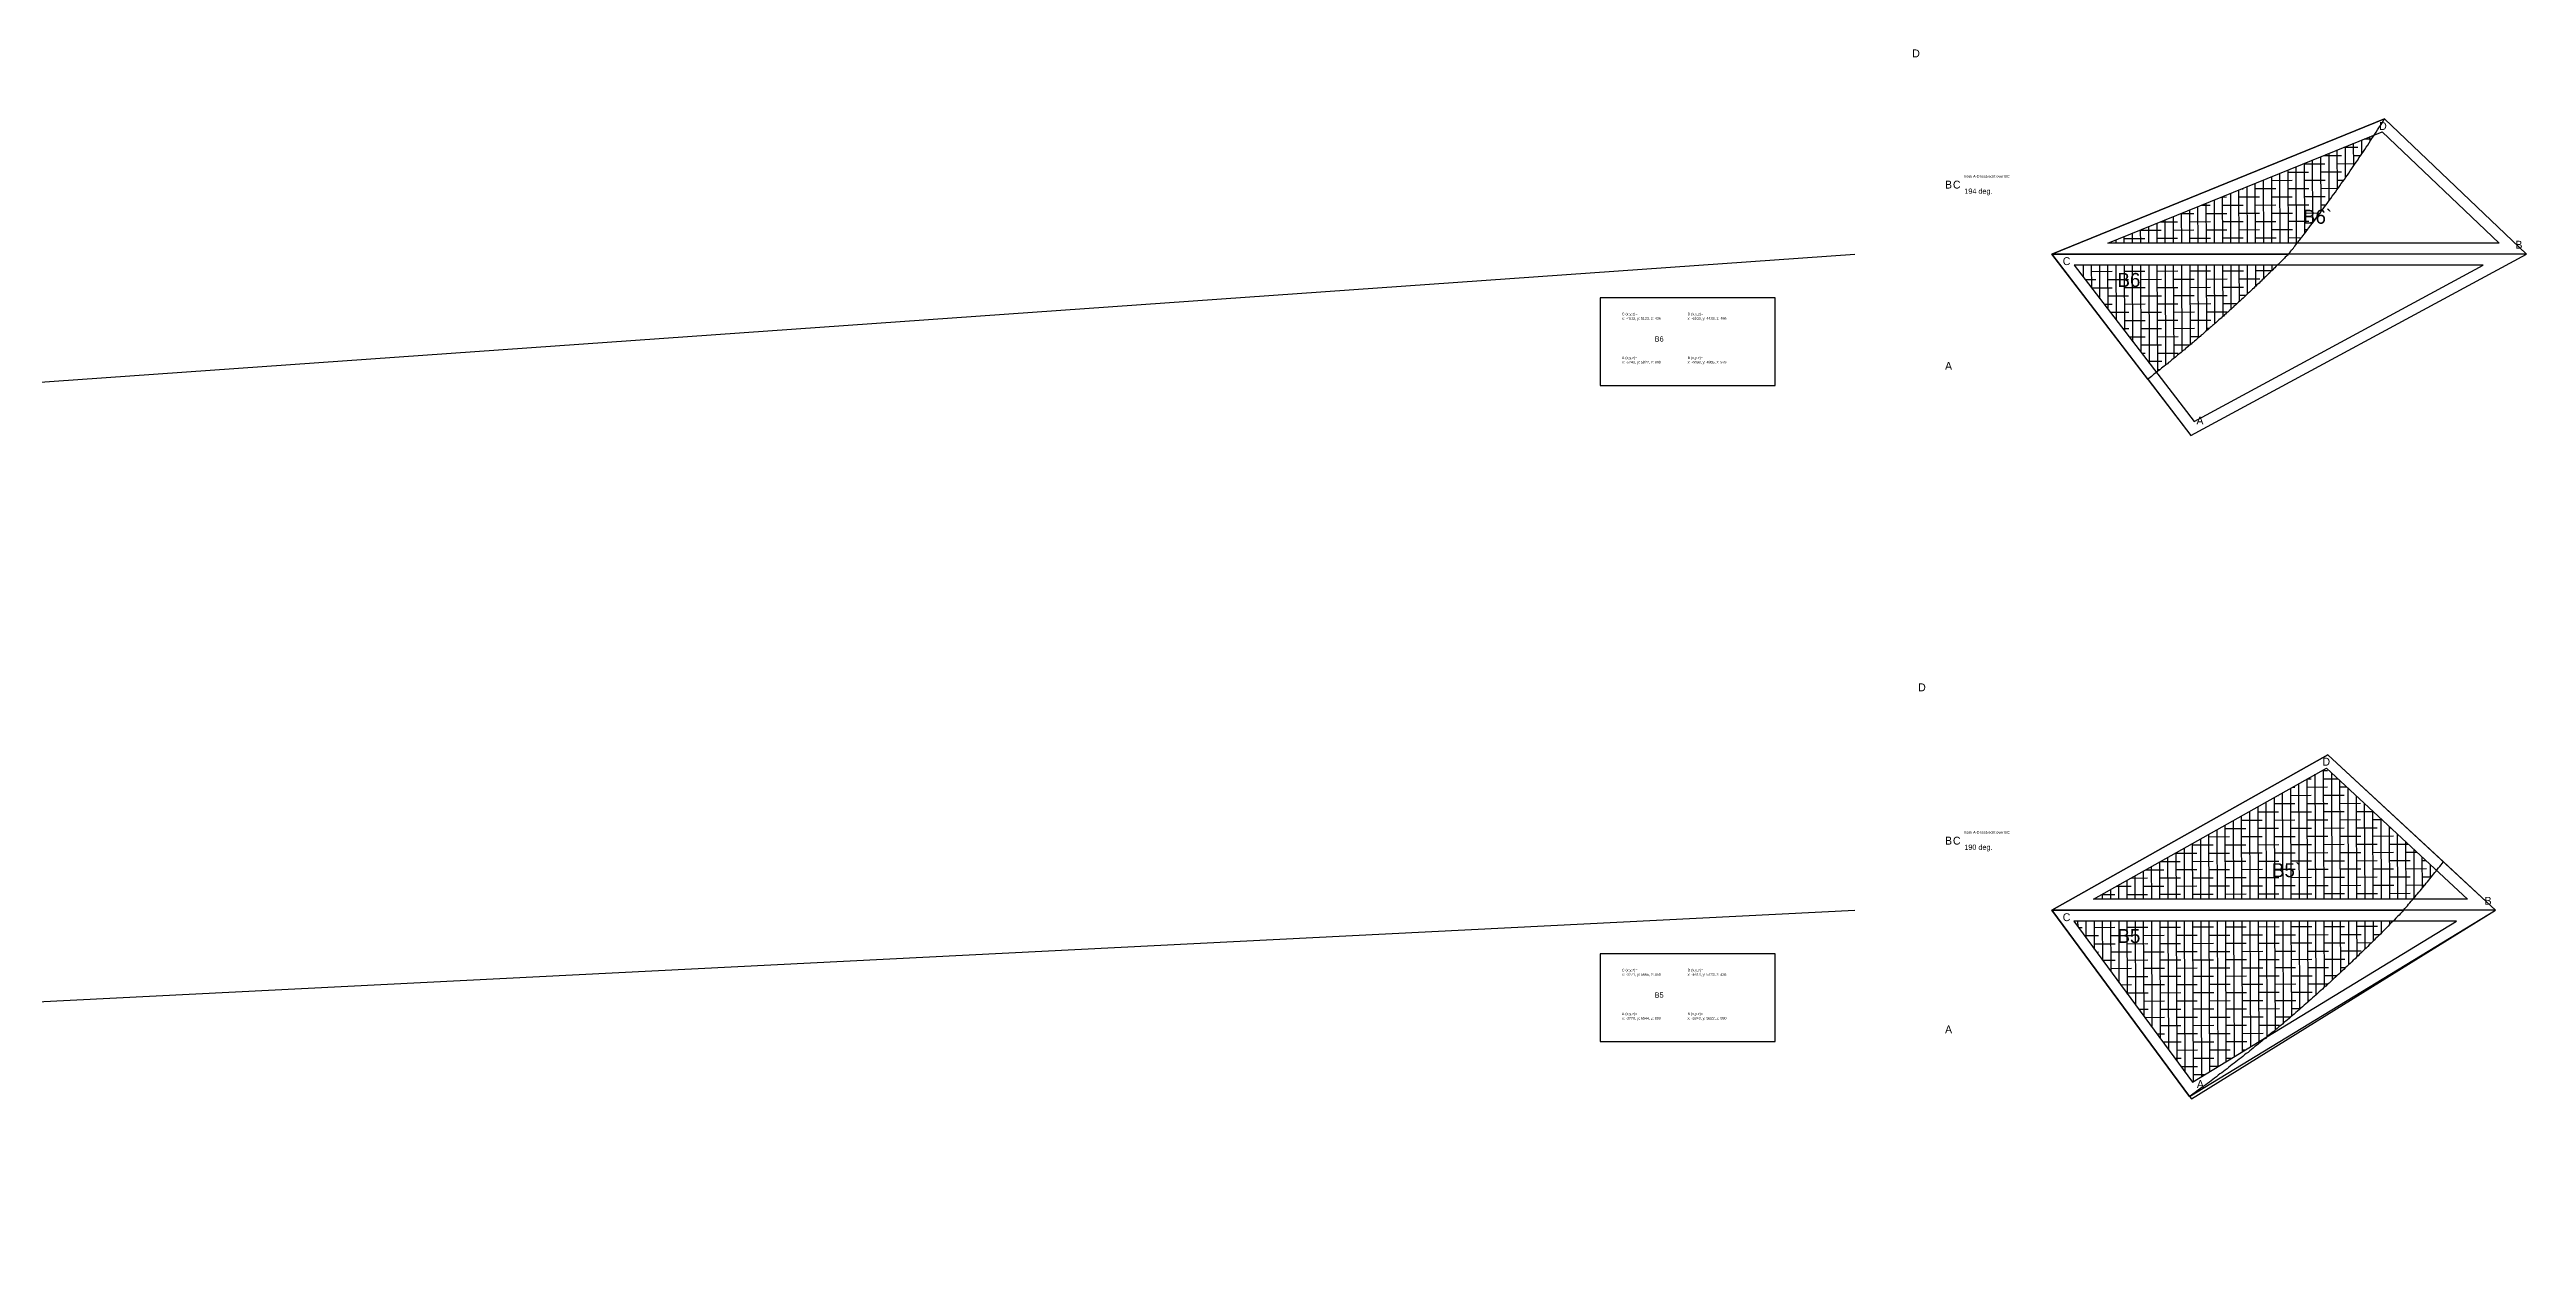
# Model space of a CAD drawing. Extents: x -8646 to 178477, y -34077 to 43180.
# Drawn here: x 166275 to 177596, y 13256 to 18794 of the extents above; entities that cross this region are included whole.
import ezdxf

# ---------------------------------------------------------------- set-up
doc = ezdxf.new("R2010")
doc.units = 0
doc.header["$MEASUREMENT"] = 0
for name, color, linetype in [('08-connection.roosters', 7, 'CONTINUOUS'), ('08-text.roosters', 7, 'CONTINUOUS'), ('81_roosters.GEVULD', 7, 'CONTINUOUS'), ('81_roosters.hatch', 252, 'CONTINUOUS'), ('81_roosters.offsets', 1, 'CONTINUOUS'), ('81_ROOSTERS_PLINE', 5, 'CONTINUOUS')]:
    doc.layers.add(name, color=color, linetype=linetype)
pattern_1 = [(270.2465, (176508.485, 17858.085), (37.49965, 0.16134), []), (0.2465, (176508.485, 17858.085), (74.83796, 37.82234), [93.75, -56.25])]

msp = doc.modelspace()

# ---------------------------------------------------------------- hatches: boundary and pattern name
at = {"layer": '81_roosters.hatch'}
h = msp.add_hatch(dxfattribs=at)
h.set_pattern_fill('ANSI38', color=256, scale=300, style=0)
h.set_pattern_definition(pattern_1)
h.paths.add_polyline_path([(175905, 17317), (175908, 17320), (175913, 17324), (175919, 17328), (175924, 17332), (175929, 17336), (175934, 17341), (175940, 17345), (175945, 17349), (175950, 17353), (175955, 17357), (175960, 17362), (175966, 17366), (175971, 17370), (175976, 17374), (175981, 17379), (175986, 17383), (175992, 17387), (175997, 17391), (176002, 17396), (176007, 17400), (176012, 17404), (176018, 17409), (176023, 17413), (176028, 17417), (176033, 17421), (176038, 17426), (176043, 17430), (176049, 17434), (176054, 17439), (176059, 17443), (176064, 17447), (176069, 17452), (176074, 17456), (176079, 17460), (176085, 17465), (176090, 17469), (176095, 17474), (176100, 17478), (176105, 17482), (176110, 17487), (176115, 17491), (176120, 17495), (176125, 17500), (176130, 17504), (176136, 17509), (176141, 17513), (176146, 17518), (176151, 17522), (176156, 17526), (176161, 17531), (176166, 17535), (176171, 17540), (176176, 17544), (176181, 17549), (176186, 17553), (176191, 17558), (176196, 17562), (176201, 17566), (176206, 17571), (176211, 17575), (176216, 17580), (176221, 17584), (176226, 17589), (176231, 17593), (176236, 17598), (176241, 17602), (176246, 17607), (176251, 17611), (176256, 17616), (176261, 17621), (176266, 17625), (176271, 17630), (176276, 17634), (176281, 17639), (176286, 17643), (176291, 17648), (176296, 17652), (176301, 17657), (176306, 17662), (176311, 17666), (176315, 17671), (176320, 17675), (176325, 17680), (176330, 17684), (176335, 17689), (176340, 17694), (176345, 17698), (176350, 17703), (176355, 17708), (176360, 17712), (176364, 17717), (176369, 17721), (176374, 17726), (176379, 17731), (176384, 17735), (176389, 17740), (176394, 17745), (176398, 17749), (176403, 17754), (176408, 17759), (176413, 17763), (176418, 17768), (176423, 17773), (176427, 17778), (176432, 17782), (176437, 17787), (176442, 17792), (176447, 17796), (176451, 17801), (176456, 17806), (176458, 17808), (175529, 17808)])
h.paths.add_polyline_path([(176548, 17908), (176549, 17909), (176553, 17914), (176556, 17919), (176560, 17923), (176563, 17928), (176567, 17933), (176571, 17937), (176574, 17942), (176582, 17951), (176589, 17961), (176596, 17970), (176603, 17980), (176610, 17989), (176618, 17999), (176625, 18008), (176632, 18018), (176639, 18027), (176646, 18037), (176653, 18046), (176660, 18056), (176667, 18065), (176674, 18075), (176681, 18084), (176688, 18094), (176695, 18103), (176702, 18113), (176709, 18123), (176716, 18132), (176723, 18142), (176730, 18152), (176737, 18161), (176744, 18171), (176750, 18181), (176757, 18190), (176764, 18200), (176771, 18210), (176778, 18219), (176784, 18229), (176791, 18239), (176798, 18249), (176804, 18259), (176811, 18268), (176818, 18278), (176825, 18288), (176831, 18298), (176838, 18308), (176844, 18317), (176851, 18327), (176858, 18337), (176864, 18347), (176871, 18357), (176877, 18367), (176884, 18377), (176890, 18387), (176897, 18397), (176902, 18404), (175683, 17908)])
h.paths.add_polyline_path([(175711, 17692), (175850, 17692), (175850, 17788), (175711, 17788)], flags=24)
h = msp.add_hatch(dxfattribs=at)
h.set_pattern_fill('ANSI38', color=256, scale=300, style=0)
h.set_pattern_definition(pattern_1)
h.paths.add_polyline_path([(177077, 14908), (177081, 14913), (177087, 14919), (177093, 14926), (177098, 14933), (177104, 14940), (177110, 14947), (177116, 14954), (177121, 14961), (177127, 14968), (177133, 14974), (177138, 14981), (177144, 14988), (177150, 14995), (177155, 15002), (177161, 15009), (177167, 15016), (177172, 15023), (177178, 15030), (177183, 15037), (177186, 15040), (176682, 15508), (175618, 14908)])
h.paths.add_polyline_path([(176070, 14072), (176417, 14284), (176418, 14285), (176426, 14292), (176434, 14298), (176442, 14304), (176449, 14311), (176457, 14317), (176465, 14324), (176473, 14331), (176481, 14337), (176488, 14344), (176496, 14350), (176504, 14357), (176512, 14363), (176519, 14370), (176527, 14377), (176535, 14383), (176542, 14390), (176550, 14396), (176558, 14403), (176565, 14410), (176573, 14416), (176581, 14423), (176588, 14430), (176596, 14436), (176603, 14443), (176611, 14450), (176619, 14457), (176626, 14463), (176634, 14470), (176641, 14477), (176649, 14484), (176656, 14491), (176664, 14497), (176671, 14504), (176679, 14511), (176686, 14518), (176694, 14525), (176701, 14531), (176709, 14538), (176716, 14545), (176724, 14552), (176731, 14559), (176739, 14566), (176746, 14573), (176754, 14580), (176761, 14587), (176768, 14594), (176776, 14601), (176783, 14608), (176791, 14615), (176798, 14622), (176805, 14629), (176813, 14636), (176820, 14643), (176827, 14650), (176834, 14657), (176842, 14664), (176849, 14671), (176856, 14678), (176864, 14685), (176871, 14692), (176878, 14699), (176885, 14706), (176893, 14713), (176900, 14721), (176907, 14728), (176914, 14735), (176921, 14742), (176929, 14749), (176936, 14756), (176943, 14764), (176950, 14771), (176957, 14778), (176964, 14785), (176971, 14792), (176978, 14800), (176986, 14807), (176987, 14808), (175527, 14808)])
h.paths.add_polyline_path([(175711, 14692), (175850, 14692), (175850, 14788), (175711, 14788)], flags=24)

# ---------------------------------------------------------------- linework, layer by layer
at = {"layer": '08-connection.roosters'}
for p, q in [((-5673, 5127, 678), (174527, 17858)), ((-4196, 5833, 618), (174527, 14858))]:
    msp.add_line(p, q, dxfattribs=at)
at = {"layer": '08-text.roosters'}
for points in [[(173362, 17258), (174162, 17258), (174162, 17658), (173362, 17658)], [(173362, 14258), (174162, 14258), (174162, 14658), (173362, 14658)]]:
    msp.add_lwpolyline(points, close=True, dxfattribs=at)
at = {"layer": '81_roosters.GEVULD'}
for points in [[(176508, 17858), (176512, 17863), (176516, 17867), (176520, 17872), (176523, 17877), (176527, 17881), (176531, 17886), (176534, 17891), (176538, 17895), (176542, 17900), (176545, 17905), (176549, 17909), (176553, 17914), (176556, 17919), (176560, 17923), (176563, 17928), (176567, 17933), (176571, 17937), (176574, 17942), (176582, 17951), (176589, 17961), (176596, 17970), (176603, 17980), (176610, 17989), (176618, 17999), (176625, 18008), (176632, 18018), (176639, 18027), (176646, 18037), (176653, 18046), (176660, 18056), (176667, 18065), (176674, 18075), (176681, 18084), (176688, 18094), (176695, 18103), (176702, 18113), (176709, 18123), (176716, 18132), (176723, 18142), (176730, 18152), (176737, 18161), (176744, 18171), (176750, 18181), (176757, 18190), (176764, 18200), (176771, 18210), (176778, 18219), (176784, 18229), (176791, 18239), (176798, 18249), (176804, 18259), (176811, 18268), (176818, 18278), (176825, 18288), (176831, 18298), (176838, 18308), (176844, 18317), (176851, 18327), (176858, 18337), (176864, 18347), (176871, 18357), (176877, 18367), (176884, 18377), (176890, 18387), (176897, 18397), (176903, 18407), (176910, 18416), (176916, 18426), (176922, 18436), (176929, 18446), (176935, 18456), (176942, 18466), (176948, 18476), (176948, 18477), (175427, 17858), (176508, 17858)], [(176508, 17858), (176504, 17853), (176499, 17849), (176494, 17844), (176490, 17839), (176485, 17834), (176480, 17829), (176475, 17825), (176470, 17820), (176466, 17815), (176461, 17811), (176456, 17806), (176451, 17801), (176447, 17796), (176442, 17792), (176437, 17787), (176432, 17782), (176427, 17778), (176423, 17773), (176418, 17768), (176413, 17763), (176408, 17759), (176403, 17754), (176398, 17749), (176394, 17745), (176389, 17740), (176384, 17735), (176379, 17731), (176374, 17726), (176369, 17721), (176364, 17717), (176360, 17712), (176355, 17708), (176350, 17703), (176345, 17698), (176340, 17694), (176335, 17689), (176330, 17684), (176325, 17680), (176320, 17675), (176315, 17671), (176311, 17666), (176306, 17662), (176301, 17657), (176296, 17652), (176291, 17648), (176286, 17643), (176281, 17639), (176276, 17634), (176271, 17630), (176266, 17625), (176261, 17621), (176256, 17616), (176251, 17611), (176246, 17607), (176241, 17602), (176236, 17598), (176231, 17593), (176226, 17589), (176221, 17584), (176216, 17580), (176211, 17575), (176206, 17571), (176201, 17566), (176196, 17562), (176191, 17558), (176186, 17553), (176181, 17549), (176176, 17544), (176171, 17540), (176166, 17535), (176161, 17531), (176156, 17526), (176151, 17522), (176146, 17518), (176141, 17513), (176136, 17509), (176130, 17504), (176125, 17500), (176120, 17495), (176115, 17491), (176110, 17487), (176105, 17482), (176100, 17478), (176095, 17474), (176090, 17469), (176085, 17465), (176079, 17460), (176074, 17456), (176069, 17452), (176064, 17447), (176059, 17443), (176054, 17439), (176049, 17434), (176043, 17430), (176038, 17426), (176033, 17421), (176028, 17417), (176023, 17413), (176018, 17409), (176012, 17404), (176007, 17400), (176002, 17396), (175997, 17391), (175992, 17387), (175986, 17383), (175981, 17379), (175976, 17374), (175971, 17370), (175966, 17366), (175960, 17362), (175955, 17357), (175950, 17353), (175945, 17349), (175940, 17345), (175934, 17341), (175929, 17336), (175924, 17332), (175919, 17328), (175913, 17324), (175908, 17320), (175903, 17315), (175897, 17311), (175892, 17307), (175887, 17303), (175882, 17299), (175876, 17294), (175871, 17290), (175866, 17286), (175427, 17858), (176508, 17858)], [(177035, 14858), (177028, 14851), (177021, 14843), (177014, 14836), (177007, 14829), (177000, 14822), (176993, 14814), (176986, 14807), (176978, 14800), (176971, 14792), (176964, 14785), (176957, 14778), (176950, 14771), (176943, 14764), (176936, 14756), (176929, 14749), (176921, 14742), (176914, 14735), (176907, 14728), (176900, 14721), (176893, 14713), (176885, 14706), (176878, 14699), (176871, 14692), (176864, 14685), (176856, 14678), (176849, 14671), (176842, 14664), (176834, 14657), (176827, 14650), (176820, 14643), (176813, 14636), (176805, 14629), (176798, 14622), (176791, 14615), (176783, 14608), (176776, 14601), (176768, 14594), (176761, 14587), (176754, 14580), (176746, 14573), (176739, 14566), (176731, 14559), (176724, 14552), (176716, 14545), (176709, 14538), (176701, 14531), (176694, 14525), (176686, 14518), (176679, 14511), (176671, 14504), (176664, 14497), (176656, 14491), (176649, 14484), (176641, 14477), (176634, 14470), (176626, 14463), (176619, 14457), (176611, 14450), (176603, 14443), (176596, 14436), (176588, 14430), (176581, 14423), (176573, 14416), (176565, 14410), (176558, 14403), (176550, 14396), (176542, 14390), (176535, 14383), (176527, 14377), (176519, 14370), (176512, 14363), (176504, 14357), (176496, 14350), (176488, 14344), (176481, 14337), (176473, 14331), (176465, 14324), (176457, 14317), (176449, 14311), (176442, 14304), (176434, 14298), (176426, 14292), (176418, 14285), (176410, 14279), (176403, 14272), (176395, 14266), (176387, 14259), (176379, 14253), (176371, 14247), (176363, 14240), (176355, 14234), (176347, 14227), (176339, 14221), (176332, 14215), (176324, 14208), (176316, 14202), (176308, 14196), (176300, 14189), (176292, 14183), (176284, 14177), (176276, 14171), (176268, 14164), (176260, 14158), (176252, 14152), (176244, 14146), (176236, 14140), (176228, 14133), (176220, 14127), (176212, 14121), (176204, 14115), (176195, 14109), (176187, 14103), (176179, 14096), (176171, 14090), (176163, 14084), (176155, 14078), (176147, 14072), (176139, 14066), (176131, 14060), (176122, 14054), (176114, 14048), (176106, 14042), (176098, 14036), (176090, 14030), (176082, 14024), (176073, 14018), (176065, 14012), (176057, 14006), (175427, 14858), (177035, 14858)]]:
    msp.add_lwpolyline(points, dxfattribs=at)
at = {"layer": '81_roosters.GEVULD', "extrusion": (2.22045e-16, 1.33227e-15, -1)}
msp.add_lwpolyline([(-177035, 14858), (-177041, 14865), (-177047, 14872), (-177052, 14878), (-177058, 14885), (-177064, 14892), (-177070, 14899), (-177075, 14906), (-177081, 14913), (-177087, 14919), (-177093, 14926), (-177098, 14933), (-177104, 14940), (-177110, 14947), (-177116, 14954), (-177121, 14961), (-177127, 14968), (-177133, 14974), (-177138, 14981), (-177144, 14988), (-177150, 14995), (-177155, 15002), (-177161, 15009), (-177167, 15016), (-177172, 15023), (-177178, 15030), (-177183, 15037), (-177189, 15044), (-177195, 15051), (-177200, 15058), (-177206, 15065), (-177211, 15072), (-177217, 15079), (-176689, 15569), (-175427, 14858), (-177035, 14858)], dxfattribs=at)
at = {"layer": '81_roosters.offsets', "flags": 128}
for points in [[(175427, 17858), (176948, 18477), (177596, 17858)], [(175683, 17908), (176937, 18418), (177472, 17908)], [(175427, 17858), (176063, 17029), (177596, 17858)], [(175529, 17808), (176077, 17093), (177399, 17808)], [(175427, 14858), (176689, 15569), (177455, 14858)], [(175618, 14908), (176682, 15508), (177327, 14908)], [(175427, 14858), (176057, 14006), (177455, 14858)], [(175527, 14808), (176070, 14072), (177276, 14808)]]:
    msp.add_lwpolyline(points, close=True, dxfattribs=at)
at = {"layer": '81_ROOSTERS_PLINE', "extrusion": (0.969773, 0.244008, -2.91434e-16)}
msp.add_lwpolyline([(-25074, -1081), (-25070, -1085), (-25065, -1088), (-25060, -1092), (-25056, -1096), (-25051, -1100), (-25047, -1103), (-25042, -1107), (-25037, -1111), (-25033, -1114), (-25028, -1118), (-25023, -1121), (-25019, -1125), (-25014, -1129), (-25009, -1132), (-25004, -1136), (-25000, -1140), (-24995, -1143), (-24990, -1147), (-24981, -1154), (-24972, -1161), (-24962, -1169), (-24953, -1176), (-24943, -1183), (-24934, -1190), (-24924, -1197), (-24915, -1204), (-24905, -1211), (-24896, -1219), (-24886, -1226), (-24877, -1233), (-24867, -1240), (-24858, -1247), (-24848, -1254), (-24839, -1261), (-24829, -1268), (-24819, -1275), (-24810, -1282), (-24800, -1289), (-24791, -1295), (-24781, -1302), (-24771, -1309), (-24762, -1316), (-24752, -1323), (-24742, -1330), (-24732, -1337), (-24723, -1343), (-24713, -1350), (-24703, -1357), (-24694, -1364), (-24684, -1370), (-24674, -1377), (-24664, -1384), (-24654, -1390), (-24645, -1397), (-24635, -1404), (-24625, -1410), (-24615, -1417), (-24605, -1424), (-24595, -1430), (-24585, -1437), (-24576, -1443), (-24566, -1450), (-24556, -1456), (-24546, -1463), (-24536, -1469), (-24526, -1476), (-24516, -1482), (-24506, -1489), (-24496, -1495), (-24486, -1501), (-24476, -1508), (-24466, -1514), (-24456, -1521), (-24456, -1520), (-25074, 0), (-25074, -1081)], dxfattribs=at)
at = {"layer": '81_ROOSTERS_PLINE', "extrusion": (0.969773, 0.244008, 5.68989e-16)}
msp.add_lwpolyline([(-24456, -1521), (-25074, -2169), (-25074, -1081), (-25070, -1085), (-25065, -1088), (-25060, -1092), (-25056, -1096), (-25051, -1100), (-25047, -1103), (-25042, -1107), (-25037, -1111), (-25033, -1114), (-25028, -1118), (-25023, -1121), (-25019, -1125), (-25014, -1129), (-25009, -1132), (-25004, -1136), (-25000, -1140), (-24995, -1143), (-24990, -1147), (-24981, -1154), (-24972, -1161), (-24962, -1169), (-24953, -1176), (-24943, -1183), (-24934, -1190), (-24924, -1197), (-24915, -1204), (-24905, -1211), (-24896, -1219), (-24886, -1226), (-24877, -1233), (-24867, -1240), (-24858, -1247), (-24848, -1254), (-24839, -1261), (-24829, -1268), (-24819, -1275), (-24810, -1282), (-24800, -1289), (-24791, -1295), (-24781, -1302), (-24771, -1309), (-24762, -1316), (-24752, -1323), (-24742, -1330), (-24732, -1337), (-24723, -1343), (-24713, -1350), (-24703, -1357), (-24694, -1364), (-24684, -1370), (-24674, -1377), (-24664, -1384), (-24654, -1390), (-24645, -1397), (-24635, -1404), (-24625, -1410), (-24615, -1417), (-24605, -1424), (-24595, -1430), (-24585, -1437), (-24576, -1443), (-24566, -1450), (-24556, -1456), (-24546, -1463), (-24536, -1469), (-24526, -1476), (-24516, -1482), (-24506, -1489), (-24496, -1495), (-24486, -1501), (-24476, -1508), (-24466, -1514), (-24456, -1521)], dxfattribs=at)
at = {"layer": '81_ROOSTERS_PLINE'}
for points in [[(176948, 18476), (177596, 17858), (176508, 17858), (176512, 17863), (176516, 17867), (176520, 17872), (176523, 17877), (176527, 17881), (176531, 17886), (176534, 17891), (176538, 17895), (176542, 17900), (176545, 17905), (176549, 17909), (176553, 17914), (176556, 17919), (176560, 17923), (176563, 17928), (176567, 17933), (176571, 17937), (176574, 17942), (176582, 17951), (176589, 17961), (176596, 17970), (176603, 17980), (176610, 17989), (176618, 17999), (176625, 18008), (176632, 18018), (176639, 18027), (176646, 18037), (176653, 18046), (176660, 18056), (176667, 18065), (176674, 18075), (176681, 18084), (176688, 18094), (176695, 18103), (176702, 18113), (176709, 18123), (176716, 18132), (176723, 18142), (176730, 18152), (176737, 18161), (176744, 18171), (176750, 18181), (176757, 18190), (176764, 18200), (176771, 18210), (176778, 18219), (176784, 18229), (176791, 18239), (176798, 18249), (176804, 18259), (176811, 18268), (176818, 18278), (176825, 18288), (176831, 18298), (176838, 18308), (176844, 18317), (176851, 18327), (176858, 18337), (176864, 18347), (176871, 18357), (176877, 18367), (176884, 18377), (176890, 18387), (176897, 18397), (176903, 18407), (176910, 18416), (176916, 18426), (176922, 18436), (176929, 18446), (176935, 18456), (176942, 18466), (176948, 18476)], [(177217, 15079), (177455, 14858), (177035, 14858), (177041, 14865), (177047, 14872), (177052, 14878), (177058, 14885), (177064, 14892), (177070, 14899), (177075, 14906), (177081, 14913), (177087, 14919), (177093, 14926), (177098, 14933), (177104, 14940), (177110, 14947), (177116, 14954), (177121, 14961), (177127, 14968), (177133, 14974), (177138, 14981), (177144, 14988), (177150, 14995), (177155, 15002), (177161, 15009), (177167, 15016), (177172, 15023), (177178, 15030), (177183, 15037), (177189, 15044), (177195, 15051), (177200, 15058), (177206, 15065), (177211, 15072), (177217, 15079)]]:
    msp.add_lwpolyline(points, dxfattribs=at)
at = {"layer": '81_ROOSTERS_PLINE', "extrusion": (1, -1.0285e-15, 4.23273e-16)}
msp.add_lwpolyline([(18158, -1081), (18153, -1076), (18149, -1072), (18144, -1067), (18139, -1062), (18134, -1057), (18129, -1053), (18125, -1048), (18120, -1043), (18115, -1038), (18111, -1034), (18106, -1029), (18101, -1024), (18096, -1019), (18092, -1014), (18087, -1010), (18082, -1005), (18078, -1000), (18073, -995), (18068, -990), (18063, -985), (18059, -981), (18054, -976), (18049, -971), (18045, -966), (18040, -961), (18035, -956), (18031, -952), (18026, -947), (18021, -942), (18017, -937), (18012, -932), (18008, -927), (18003, -922), (17998, -917), (17994, -913), (17989, -908), (17984, -903), (17980, -898), (17975, -893), (17971, -888), (17966, -883), (17962, -878), (17957, -873), (17952, -868), (17948, -863), (17943, -858), (17939, -854), (17934, -849), (17930, -844), (17925, -839), (17921, -834), (17916, -829), (17911, -824), (17907, -819), (17902, -814), (17898, -809), (17893, -804), (17889, -799), (17884, -794), (17880, -789), (17875, -784), (17871, -779), (17866, -774), (17862, -769), (17858, -764), (17853, -759), (17849, -754), (17844, -749), (17840, -744), (17835, -739), (17831, -733), (17826, -728), (17822, -723), (17818, -718), (17813, -713), (17809, -708), (17804, -703), (17800, -698), (17795, -693), (17791, -688), (17787, -683), (17782, -678), (17778, -672), (17774, -667), (17769, -662), (17765, -657), (17760, -652), (17756, -647), (17752, -642), (17747, -637), (17743, -631), (17739, -626), (17734, -621), (17730, -616), (17726, -611), (17721, -606), (17717, -601), (17713, -595), (17709, -590), (17704, -585), (17700, -580), (17696, -575), (17691, -569), (17687, -564), (17683, -559), (17679, -554), (17674, -549), (17670, -543), (17666, -538), (17662, -533), (17657, -528), (17653, -523), (17649, -517), (17645, -512), (17641, -507), (17636, -502), (17632, -496), (17628, -491), (17624, -486), (17620, -481), (17615, -475), (17611, -470), (17607, -465), (17603, -460), (17599, -454), (17594, -449), (17590, -444), (17586, -438), (18158, 0), (18158, -1081)], dxfattribs=at)
at = {"layer": '81_ROOSTERS_PLINE', "extrusion": (-1, 1.31733e-15, 1.38778e-16)}
msp.add_lwpolyline([(-17586, -438), (-17329, -636), (-18158, -2169), (-18158, -1081), (-18153, -1076), (-18149, -1072), (-18144, -1067), (-18139, -1062), (-18134, -1057), (-18129, -1053), (-18125, -1048), (-18120, -1043), (-18115, -1038), (-18111, -1034), (-18106, -1029), (-18101, -1024), (-18096, -1019), (-18092, -1014), (-18087, -1010), (-18082, -1005), (-18078, -1000), (-18073, -995), (-18068, -990), (-18063, -985), (-18059, -981), (-18054, -976), (-18049, -971), (-18045, -966), (-18040, -961), (-18035, -956), (-18031, -952), (-18026, -947), (-18021, -942), (-18017, -937), (-18012, -932), (-18008, -927), (-18003, -922), (-17998, -917), (-17994, -913), (-17989, -908), (-17984, -903), (-17980, -898), (-17975, -893), (-17971, -888), (-17966, -883), (-17962, -878), (-17957, -873), (-17952, -868), (-17948, -863), (-17943, -858), (-17939, -854), (-17934, -849), (-17930, -844), (-17925, -839), (-17921, -834), (-17916, -829), (-17911, -824), (-17907, -819), (-17902, -814), (-17898, -809), (-17893, -804), (-17889, -799), (-17884, -794), (-17880, -789), (-17875, -784), (-17871, -779), (-17866, -774), (-17862, -769), (-17858, -764), (-17853, -759), (-17849, -754), (-17844, -749), (-17840, -744), (-17835, -739), (-17831, -733), (-17826, -728), (-17822, -723), (-17818, -718), (-17813, -713), (-17809, -708), (-17804, -703), (-17800, -698), (-17795, -693), (-17791, -688), (-17787, -683), (-17782, -678), (-17778, -672), (-17774, -667), (-17769, -662), (-17765, -657), (-17760, -652), (-17756, -647), (-17752, -642), (-17747, -637), (-17743, -631), (-17739, -626), (-17734, -621), (-17730, -616), (-17726, -611), (-17721, -606), (-17717, -601), (-17713, -595), (-17709, -590), (-17704, -585), (-17700, -580), (-17696, -575), (-17691, -569), (-17687, -564), (-17683, -559), (-17679, -554), (-17674, -549), (-17670, -543), (-17666, -538), (-17662, -533), (-17657, -528), (-17653, -523), (-17649, -517), (-17645, -512), (-17641, -507), (-17636, -502), (-17632, -496), (-17628, -491), (-17624, -486), (-17620, -481), (-17615, -475), (-17611, -470), (-17607, -465), (-17603, -460), (-17599, -454), (-17594, -449), (-17590, -444), (-17586, -438)], dxfattribs=at)
at = {"layer": '81_ROOSTERS_PLINE', "extrusion": (-3.33067e-16, 1.60982e-15, -1)}
msp.add_lwpolyline([(-175866, 17286), (-176063, 17029), (-177596, 17858), (-176508, 17858), (-176504, 17853), (-176499, 17849), (-176494, 17844), (-176490, 17839), (-176485, 17834), (-176480, 17829), (-176475, 17825), (-176470, 17820), (-176466, 17815), (-176461, 17811), (-176456, 17806), (-176451, 17801), (-176447, 17796), (-176442, 17792), (-176437, 17787), (-176432, 17782), (-176427, 17778), (-176423, 17773), (-176418, 17768), (-176413, 17763), (-176408, 17759), (-176403, 17754), (-176398, 17749), (-176394, 17745), (-176389, 17740), (-176384, 17735), (-176379, 17731), (-176374, 17726), (-176369, 17721), (-176364, 17717), (-176360, 17712), (-176355, 17708), (-176350, 17703), (-176345, 17698), (-176340, 17694), (-176335, 17689), (-176330, 17684), (-176325, 17680), (-176320, 17675), (-176315, 17671), (-176311, 17666), (-176306, 17662), (-176301, 17657), (-176296, 17652), (-176291, 17648), (-176286, 17643), (-176281, 17639), (-176276, 17634), (-176271, 17630), (-176266, 17625), (-176261, 17621), (-176256, 17616), (-176251, 17611), (-176246, 17607), (-176241, 17602), (-176236, 17598), (-176231, 17593), (-176226, 17589), (-176221, 17584), (-176216, 17580), (-176211, 17575), (-176206, 17571), (-176201, 17566), (-176196, 17562), (-176191, 17558), (-176186, 17553), (-176181, 17549), (-176176, 17544), (-176171, 17540), (-176166, 17535), (-176161, 17531), (-176156, 17526), (-176151, 17522), (-176146, 17518), (-176141, 17513), (-176136, 17509), (-176130, 17504), (-176125, 17500), (-176120, 17495), (-176115, 17491), (-176110, 17487), (-176105, 17482), (-176100, 17478), (-176095, 17474), (-176090, 17469), (-176085, 17465), (-176079, 17460), (-176074, 17456), (-176069, 17452), (-176064, 17447), (-176059, 17443), (-176054, 17439), (-176049, 17434), (-176043, 17430), (-176038, 17426), (-176033, 17421), (-176028, 17417), (-176023, 17413), (-176018, 17409), (-176012, 17404), (-176007, 17400), (-176002, 17396), (-175997, 17391), (-175992, 17387), (-175986, 17383), (-175981, 17379), (-175976, 17374), (-175971, 17370), (-175966, 17366), (-175960, 17362), (-175955, 17357), (-175950, 17353), (-175945, 17349), (-175940, 17345), (-175934, 17341), (-175929, 17336), (-175924, 17332), (-175919, 17328), (-175913, 17324), (-175908, 17320), (-175903, 17315), (-175897, 17311), (-175892, 17307), (-175887, 17303), (-175882, 17299), (-175876, 17294), (-175871, 17290), (-175866, 17286)], dxfattribs=at)
at = {"layer": '81_ROOSTERS_PLINE', "extrusion": (-0.984892, -0.173171, -6.10623e-16)}
msp.add_lwpolyline([(15363, -1607), (15357, -1613), (15350, -1619), (15343, -1625), (15336, -1631), (15329, -1637), (15323, -1642), (15316, -1648), (15309, -1654), (15302, -1660), (15295, -1665), (15288, -1671), (15281, -1677), (15275, -1682), (15268, -1688), (15261, -1694), (15254, -1700), (15247, -1705), (15240, -1711), (15233, -1717), (15226, -1722), (15219, -1728), (15212, -1734), (15205, -1739), (15198, -1745), (15191, -1750), (15185, -1756), (15178, -1762), (15171, -1767), (15164, -1773), (15157, -1778), (15150, -1784), (15143, -1789), (14652, -1262), (15363, 0), (15363, -1607)], dxfattribs=at)
at = {"layer": '81_ROOSTERS_PLINE', "extrusion": (0.984892, 0.173171, 1.56125e-15)}
msp.add_lwpolyline([(-15143, -1789), (-15363, -2027), (-15363, -1607), (-15357, -1613), (-15350, -1619), (-15343, -1625), (-15336, -1631), (-15329, -1637), (-15323, -1642), (-15316, -1648), (-15309, -1654), (-15302, -1660), (-15295, -1665), (-15288, -1671), (-15281, -1677), (-15275, -1682), (-15268, -1688), (-15261, -1694), (-15254, -1700), (-15247, -1705), (-15240, -1711), (-15233, -1717), (-15226, -1722), (-15219, -1728), (-15212, -1734), (-15205, -1739), (-15198, -1745), (-15191, -1750), (-15185, -1756), (-15178, -1762), (-15171, -1767), (-15164, -1773), (-15157, -1778), (-15150, -1784), (-15143, -1789)], dxfattribs=at)
at = {"layer": '81_ROOSTERS_PLINE', "extrusion": (1, 4.85912e-16, 4.68375e-16)}
msp.add_lwpolyline([(15158, -1607), (15151, -1600), (15143, -1593), (15136, -1586), (15129, -1579), (15122, -1572), (15114, -1565), (15107, -1558), (15100, -1551), (15092, -1544), (15085, -1537), (15078, -1530), (15071, -1523), (15064, -1515), (15056, -1508), (15049, -1501), (15042, -1494), (15035, -1487), (15028, -1480), (15021, -1472), (15013, -1465), (15006, -1458), (14999, -1451), (14992, -1443), (14985, -1436), (14978, -1429), (14971, -1422), (14964, -1414), (14957, -1407), (14950, -1400), (14943, -1392), (14936, -1385), (14929, -1378), (14922, -1370), (14915, -1363), (14908, -1356), (14901, -1348), (14894, -1341), (14887, -1334), (14880, -1326), (14873, -1319), (14866, -1311), (14859, -1304), (14852, -1296), (14845, -1289), (14838, -1282), (14831, -1274), (14825, -1267), (14818, -1259), (14811, -1252), (14804, -1244), (14797, -1237), (14791, -1229), (14784, -1221), (14777, -1214), (14770, -1206), (14763, -1199), (14757, -1191), (14750, -1184), (14743, -1176), (14736, -1168), (14730, -1161), (14723, -1153), (14716, -1146), (14710, -1138), (14703, -1130), (14696, -1123), (14690, -1115), (14683, -1107), (14677, -1100), (14670, -1092), (14663, -1084), (14657, -1076), (14650, -1069), (14644, -1061), (14637, -1053), (14631, -1045), (14624, -1038), (14617, -1030), (14611, -1022), (14604, -1014), (14598, -1006), (14592, -999), (14585, -991), (14579, -983), (14572, -975), (14566, -967), (14559, -959), (14553, -952), (14547, -944), (14540, -936), (14534, -928), (14527, -920), (14521, -912), (14515, -904), (14508, -896), (14502, -888), (14496, -880), (14489, -872), (14483, -864), (14477, -856), (14471, -848), (14464, -840), (14458, -832), (14452, -824), (14446, -816), (14440, -808), (14433, -800), (14427, -792), (14421, -784), (14415, -776), (14409, -768), (14403, -760), (14396, -752), (14390, -744), (14384, -736), (14378, -728), (14372, -719), (14366, -711), (14360, -703), (14354, -695), (14348, -687), (14342, -679), (14336, -670), (14330, -662), (14324, -654), (14318, -646), (14312, -638), (14306, -629), (15158, 0), (15158, -1607)], dxfattribs=at)
at = {"layer": '81_ROOSTERS_PLINE', "extrusion": (-1, -3.85298e-16, -6.245e-16)}
msp.add_lwpolyline([(-14306, -629), (-14295, -638), (-15158, -2027), (-15158, -1607), (-15151, -1600), (-15143, -1593), (-15136, -1586), (-15129, -1579), (-15122, -1572), (-15114, -1565), (-15107, -1558), (-15100, -1551), (-15092, -1544), (-15085, -1537), (-15078, -1530), (-15071, -1523), (-15064, -1515), (-15056, -1508), (-15049, -1501), (-15042, -1494), (-15035, -1487), (-15028, -1480), (-15021, -1472), (-15013, -1465), (-15006, -1458), (-14999, -1451), (-14992, -1443), (-14985, -1436), (-14978, -1429), (-14971, -1422), (-14964, -1414), (-14957, -1407), (-14950, -1400), (-14943, -1392), (-14936, -1385), (-14929, -1378), (-14922, -1370), (-14915, -1363), (-14908, -1356), (-14901, -1348), (-14894, -1341), (-14887, -1334), (-14880, -1326), (-14873, -1319), (-14866, -1311), (-14859, -1304), (-14852, -1296), (-14845, -1289), (-14838, -1282), (-14831, -1274), (-14825, -1267), (-14818, -1259), (-14811, -1252), (-14804, -1244), (-14797, -1237), (-14791, -1229), (-14784, -1221), (-14777, -1214), (-14770, -1206), (-14763, -1199), (-14757, -1191), (-14750, -1184), (-14743, -1176), (-14736, -1168), (-14730, -1161), (-14723, -1153), (-14716, -1146), (-14710, -1138), (-14703, -1130), (-14696, -1123), (-14690, -1115), (-14683, -1107), (-14677, -1100), (-14670, -1092), (-14663, -1084), (-14657, -1076), (-14650, -1069), (-14644, -1061), (-14637, -1053), (-14631, -1045), (-14624, -1038), (-14617, -1030), (-14611, -1022), (-14604, -1014), (-14598, -1006), (-14592, -999), (-14585, -991), (-14579, -983), (-14572, -975), (-14566, -967), (-14559, -959), (-14553, -952), (-14547, -944), (-14540, -936), (-14534, -928), (-14527, -920), (-14521, -912), (-14515, -904), (-14508, -896), (-14502, -888), (-14496, -880), (-14489, -872), (-14483, -864), (-14477, -856), (-14471, -848), (-14464, -840), (-14458, -832), (-14452, -824), (-14446, -816), (-14440, -808), (-14433, -800), (-14427, -792), (-14421, -784), (-14415, -776), (-14409, -768), (-14403, -760), (-14396, -752), (-14390, -744), (-14384, -736), (-14378, -728), (-14372, -719), (-14366, -711), (-14360, -703), (-14354, -695), (-14348, -687), (-14342, -679), (-14336, -670), (-14330, -662), (-14324, -654), (-14318, -646), (-14312, -638), (-14306, -629)], dxfattribs=at)
at = {"layer": '81_ROOSTERS_PLINE', "extrusion": (2.22045e-16, -6.66134e-16, -1)}
msp.add_lwpolyline([(-176057, 14006), (-176065, 13995), (-177455, 14858), (-177035, 14858), (-177028, 14851), (-177021, 14843), (-177014, 14836), (-177007, 14829), (-177000, 14822), (-176993, 14814), (-176986, 14807), (-176978, 14800), (-176971, 14792), (-176964, 14785), (-176957, 14778), (-176950, 14771), (-176943, 14764), (-176936, 14756), (-176929, 14749), (-176921, 14742), (-176914, 14735), (-176907, 14728), (-176900, 14721), (-176893, 14713), (-176885, 14706), (-176878, 14699), (-176871, 14692), (-176864, 14685), (-176856, 14678), (-176849, 14671), (-176842, 14664), (-176834, 14657), (-176827, 14650), (-176820, 14643), (-176813, 14636), (-176805, 14629), (-176798, 14622), (-176791, 14615), (-176783, 14608), (-176776, 14601), (-176768, 14594), (-176761, 14587), (-176754, 14580), (-176746, 14573), (-176739, 14566), (-176731, 14559), (-176724, 14552), (-176716, 14545), (-176709, 14538), (-176701, 14531), (-176694, 14525), (-176686, 14518), (-176679, 14511), (-176671, 14504), (-176664, 14497), (-176656, 14491), (-176649, 14484), (-176641, 14477), (-176634, 14470), (-176626, 14463), (-176619, 14457), (-176611, 14450), (-176603, 14443), (-176596, 14436), (-176588, 14430), (-176581, 14423), (-176573, 14416), (-176565, 14410), (-176558, 14403), (-176550, 14396), (-176542, 14390), (-176535, 14383), (-176527, 14377), (-176519, 14370), (-176512, 14363), (-176504, 14357), (-176496, 14350), (-176488, 14344), (-176481, 14337), (-176473, 14331), (-176465, 14324), (-176457, 14317), (-176449, 14311), (-176442, 14304), (-176434, 14298), (-176426, 14292), (-176418, 14285), (-176410, 14279), (-176403, 14272), (-176395, 14266), (-176387, 14259), (-176379, 14253), (-176371, 14247), (-176363, 14240), (-176355, 14234), (-176347, 14227), (-176339, 14221), (-176332, 14215), (-176324, 14208), (-176316, 14202), (-176308, 14196), (-176300, 14189), (-176292, 14183), (-176284, 14177), (-176276, 14171), (-176268, 14164), (-176260, 14158), (-176252, 14152), (-176244, 14146), (-176236, 14140), (-176228, 14133), (-176220, 14127), (-176212, 14121), (-176204, 14115), (-176195, 14109), (-176187, 14103), (-176179, 14096), (-176171, 14090), (-176163, 14084), (-176155, 14078), (-176147, 14072), (-176139, 14066), (-176131, 14060), (-176122, 14054), (-176114, 14048), (-176106, 14042), (-176098, 14036), (-176090, 14030), (-176082, 14024), (-176073, 14018), (-176065, 14012), (-176057, 14006)], dxfattribs=at)

# ---------------------------------------------------------------- texts
at = {"layer": '08-text.roosters'}
for s, height, p in [('D', 36, (174789, 18758, -1521)), ('D', 36, (176923, 18426)), ('B', 36, (174939, 18158)), ('C', 36, (174975, 18158)), ('hoek A-D loodrecht over BC: ', 12, (175027, 18208)), ('194 deg.', 24, (175027, 18134)), ('B6`', 64, (176575, 17997)), ('B', 36, (177546, 17883)), ('C', 36, (175477, 17808)), ('B6', 64, (175727, 17708)), ('C (x,y,z)=', 12, (173462, 17578)), ('x: -4613, y: 5123, z: 436', 12, (173462, 17558)), ('x: -6103, y: 4433, z: 466', 12, (173762, 17558)), ('D (x,y,z)=', 12, (173762, 17578)), ('B6', 24, (173612, 17458)), ('A (x,y,z)=', 12, (173462, 17378)), ('x: -5243, y: 5822, z: 890', 12, (173462, 17358)), ('x: -6698, y: 4865, z: 978', 12, (173762, 17358)), ('B (x,y,z)=', 12, (173762, 17378)), ('A', 36, (174939, 17329, -636)), ('A', 36, (176088, 17079)), ('D', 36, (174816, 15859, -1262)), ('D', 36, (176664, 15519)), ('B', 36, (174939, 15158)), ('C', 36, (174975, 15158)), ('hoek A-D loodrecht over BC: ', 12, (175027, 15208)), ('190 deg.', 24, (175027, 15134)), ('B5`', 64, (176433, 15009)), ('C', 36, (175477, 14808)), ('B', 36, (177405, 14883)), ('B5', 64, (175727, 14708)), ('C (x,y,z)=', 12, (173462, 14578)), ('x: -3271, y: 5665, z: 450', 12, (173462, 14558)), ('x: -4613, y: 5123, z: 436', 12, (173762, 14558)), ('D (x,y,z)=', 12, (173762, 14578)), ('A (x,y,z)=', 12, (173462, 14378)), ('B5', 24, (173612, 14458)), ('B (x,y,z)=', 12, (173762, 14378)), ('x: -3778, y: 6544, z: 800', 12, (173462, 14358)), ('x: -5243, y: 5822, z: 890', 12, (173762, 14358)), ('A', 36, (174939, 14295, -638)), ('A', 36, (176090, 14045))]:
    msp.add_text(s, height=height, dxfattribs=at).set_placement(p)

doc.saveas('drawing.dxf')
